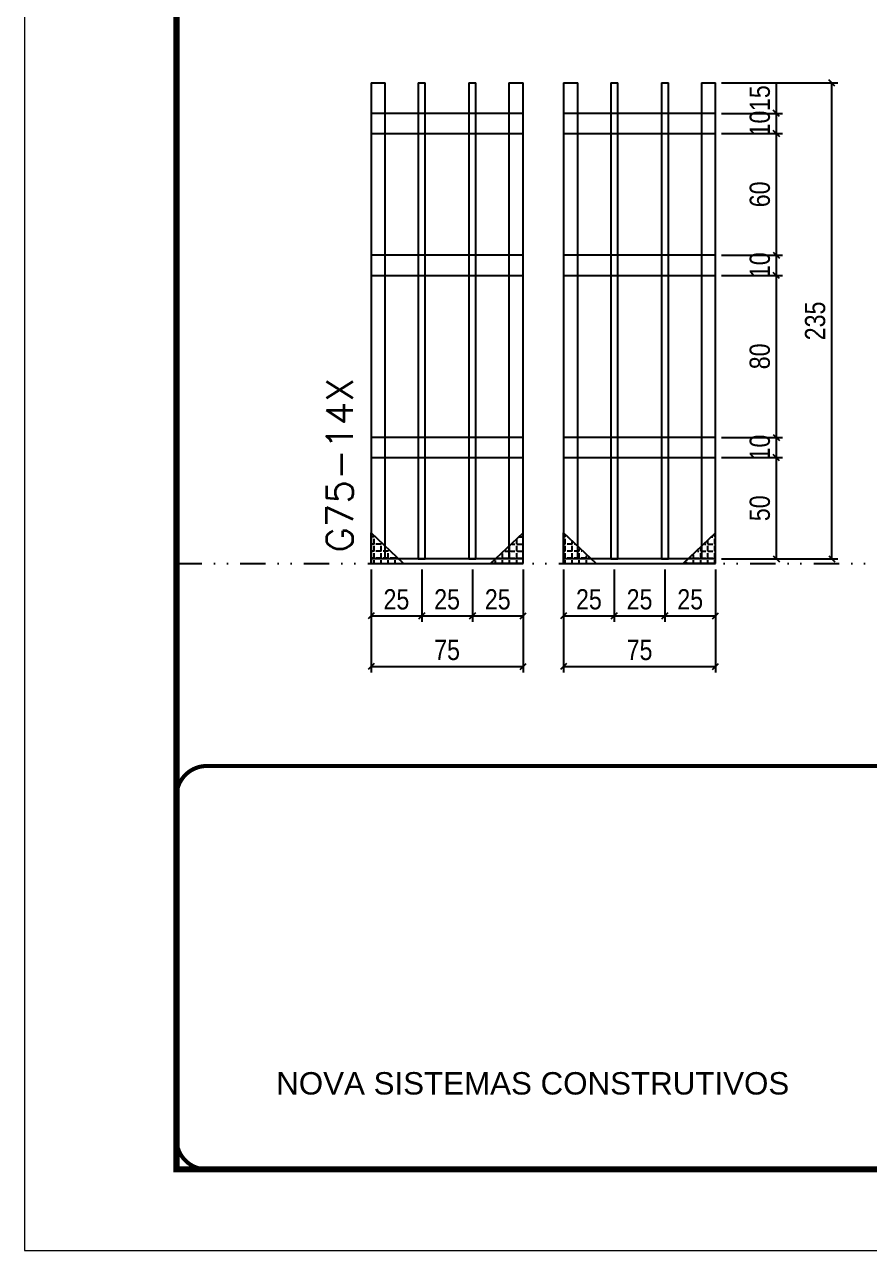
# Model space of a CAD drawing. Header units: millimetres. Extents: x 1945 to 8225, y 304 to 15137.
# Drawn here: x 5115 to 5532, y 1453 to 2058 of the extents above; entities that cross this region are included whole.
import ezdxf

# ---------------------------------------------------------------- set-up
doc = ezdxf.new("R2010")
doc.units = ezdxf.units.MM
for name, pattern in [('CONTINUO', [0]), ('DASHED', [0.75, 0.5, -0.25]), ('DIVIDE2', [0.625, 0.25, -0.125, 0, -0.125, 0, -0.125])]:
    doc.linetypes.add(name, pattern=pattern)
for name, color, linetype in [('COTA', 241, 'Continuous'), ('Nível', 160, 'Continuous'), ('SARR_2.2x10', 60, 'Continuous'), ('SARR_2.2x7', 40, 'Continuous'), ('SARR_3.5x7', 81, 'Continuous')]:
    doc.layers.add(name, color=color, linetype=linetype)
for name, color, linetype, lineweight in [('Folhas', 255, 'Continuous', 9), ('SARRAFO DE PRESSAO', 251, 'DASHED', 9), ('Texto Seção', 7, 'Continuous', 15)]:
    doc.layers.add(name, color=color, linetype=linetype, lineweight=lineweight)
doc.styles.add('ARIAL', font='arial.ttf')
doc.styles.add('COTA TECNICA', font='techl___.ttf', dxfattribs={"height": 10})
doc.styles.add('REGUA-120', font='ROMANS.shx', dxfattribs={"height": 15})
doc.dimstyles.new('PAINEL', dxfattribs={"dimtxt": 10, "dimasz": 3, "dimexe": 3, "dimexo": 3, "dimgap": 3, "dimtad": 1, "dimdec": 1, "dimzin": 12, "dimdsep": 46, "dimtxsty": 'COTA TECNICA', "dimblk1": 'OBLIQUE', "dimblk2": 'OBLIQUE', "dimsah": 1, "dimcen": 0.9, "dimclrd": 4, "dimclre": 4, "dimclrt": 240, "dimadec": 1, "dimazin": 3, "dimtfac": 1, "dimtdec": 1, "dimtmove": 0, "dimatfit": 3, "dimfxl": 1, "dimtolj": 1, "dimtzin": 12, "dimarcsym": 0})
doc.dimstyles.new('PAINEL-NOVA', dxfattribs={"dimtxt": 10, "dimasz": 3, "dimexe": 3, "dimexo": 3, "dimgap": 3, "dimtad": 1, "dimdec": 1, "dimzin": 12, "dimdsep": 46, "dimtxsty": 'COTA TECNICA', "dimblk1": 'OBLIQUE', "dimblk2": 'OBLIQUE', "dimsah": 1, "dimcen": 0.9, "dimclrd": 4, "dimclre": 4, "dimclrt": 240, "dimadec": 1, "dimazin": 3, "dimtfac": 1, "dimtdec": 1, "dimtix": 1, "dimtmove": 0, "dimatfit": 3, "dimfxl": 1, "dimtolj": 1, "dimtzin": 12, "dimarcsym": 0})
pattern_1 = [(0, (33507.324, 9366.3574), (0, 3.4925), [2.54, -0.9525]), (90, (33507.324, 9366.3574), (-3.4925, 2e-16), [2.54, -0.9525])]

# ---------------------------------------------------------------- blocks, each defined once
blk = doc.blocks.new('9999999999')
at = {"color": 30, "linetype": 'CONTINUO', "const_width": 2}
blk.add_lwpolyline([(99583.98, 34230.21), (99583.98, 34414.45, 0.414214), (99568.98, 34429.45), (98228.98, 34429.45, 0.414214), (98213.98, 34414.45), (98213.98, 34245.21, 0.414214), (98228.98, 34230.21), (99583.98, 34230.21)], format="xyb", dxfattribs=at)
at = {"layer": 'Folhas'}
blk.add_lwpolyline([(98138.98, 34190.21), (99623.98, 34190.21), (99623.98, 35240.21), (98138.98, 35240.21)], close=True, dxfattribs=at)
at = {"layer": 'Folhas', "color": 30, "const_width": 3}
blk.add_lwpolyline([(98213.98, 34230.21), (99583.98, 34230.21), (99583.98, 35200.21), (98213.98, 35200.21)], close=True, dxfattribs=at)
at = {"color": 7, "linetype": 'Continuous', "ltscale": 5, "style": 'ARIAL'}
blk.add_text('NOVA SISTEMAS CONSTRUTIVOS', height=11.0592, dxfattribs=at).set_placement((98263.19, 34267.21))
blk = doc.blocks.new('_Oblique')
at = {"color": 0, "linetype": 'ByBlock', "lineweight": -2}
blk.add_line((-0.5, -0.5), (0.5, 0.5), dxfattribs=at)
blk = doc.blocks.new('*D1376')
at = {"layer": 'COTA', "color": 4, "linetype": 'Continuous', "lineweight": -2, "ltscale": 30, "transparency": 16777216}
for p, q in [((5285.9, 1789.07), (5285.9, 1738.14)), ((5360.9, 1789.07), (5360.9, 1738.14)), ((5285.9, 1741.14), (5360.9, 1741.14))]:
    blk.add_line(p, q, dxfattribs=at)
at = {"layer": 'Defpoints', "color": 0, "linetype": 'Continuous', "ltscale": 30, "transparency": 16777216}
for p in [(5285.9, 1792.07), (5360.9, 1792.07), (5360.9, 1741.14)]:
    blk.add_point(p, dxfattribs=at)
at = {"layer": 'COTA', "color": 4, "linetype": 'Continuous', "lineweight": -2, "ltscale": 30, "transparency": 16777216, "xscale": 3, "yscale": 3, "zscale": 3, "rotation": 180}
blk.add_blockref('_Oblique', (5285.9, 1741.14), dxfattribs=at)
at = {"layer": 'COTA', "color": 4, "linetype": 'Continuous', "lineweight": -2, "ltscale": 30, "transparency": 16777216, "xscale": 3, "yscale": 3, "zscale": 3}
blk.add_blockref('_Oblique', (5360.9, 1741.14), dxfattribs=at)
at = {"layer": 'COTA', "color": 240, "linetype": 'Continuous', "ltscale": 30, "transparency": 16777216, "insert": (5323.4, 1749.25), "char_height": 10, "attachment_point": 5, "style": 'COTA TECNICA'}
blk.add_mtext('\\A1;75', dxfattribs=at)
blk = doc.blocks.new('*D1377')
at = {"layer": 'COTA', "color": 4, "linetype": 'Continuous', "lineweight": -2, "ltscale": 30, "transparency": 16777216}
for p, q in [((5285.9, 1789.07), (5285.9, 1763.14)), ((5310.9, 1789.07), (5310.9, 1763.14)), ((5285.9, 1766.14), (5310.9, 1766.14))]:
    blk.add_line(p, q, dxfattribs=at)
at = {"layer": 'Defpoints', "color": 0, "linetype": 'Continuous', "ltscale": 30, "transparency": 16777216}
for p in [(5285.9, 1792.07), (5310.9, 1792.07), (5310.9, 1766.14)]:
    blk.add_point(p, dxfattribs=at)
at = {"layer": 'COTA', "color": 4, "linetype": 'Continuous', "lineweight": -2, "ltscale": 30, "transparency": 16777216, "xscale": 3, "yscale": 3, "zscale": 3, "rotation": 180}
blk.add_blockref('_Oblique', (5285.9, 1766.14), dxfattribs=at)
at = {"layer": 'COTA', "color": 4, "linetype": 'Continuous', "lineweight": -2, "ltscale": 30, "transparency": 16777216, "xscale": 3, "yscale": 3, "zscale": 3}
blk.add_blockref('_Oblique', (5310.9, 1766.14), dxfattribs=at)
at = {"layer": 'COTA', "color": 240, "linetype": 'Continuous', "ltscale": 30, "transparency": 16777216, "insert": (5298.4, 1774.25), "char_height": 10, "attachment_point": 5, "style": 'COTA TECNICA'}
blk.add_mtext('\\A1;25', dxfattribs=at)
blk = doc.blocks.new('*D1378')
at = {"layer": 'COTA', "color": 4, "linetype": 'Continuous', "lineweight": -2, "ltscale": 30, "transparency": 16777216}
for p, q in [((5310.9, 1789.07), (5310.9, 1763.14)), ((5335.9, 1789.07), (5335.9, 1763.14)), ((5310.9, 1766.14), (5335.9, 1766.14))]:
    blk.add_line(p, q, dxfattribs=at)
at = {"layer": 'Defpoints', "color": 0, "linetype": 'Continuous', "ltscale": 30, "transparency": 16777216}
for p in [(5310.9, 1792.07), (5335.9, 1792.07), (5335.9, 1766.14)]:
    blk.add_point(p, dxfattribs=at)
at = {"layer": 'COTA', "color": 4, "linetype": 'Continuous', "lineweight": -2, "ltscale": 30, "transparency": 16777216, "xscale": 3, "yscale": 3, "zscale": 3, "rotation": 180}
blk.add_blockref('_Oblique', (5310.9, 1766.14), dxfattribs=at)
at = {"layer": 'COTA', "color": 4, "linetype": 'Continuous', "lineweight": -2, "ltscale": 30, "transparency": 16777216, "xscale": 3, "yscale": 3, "zscale": 3}
blk.add_blockref('_Oblique', (5335.9, 1766.14), dxfattribs=at)
at = {"layer": 'COTA', "color": 240, "linetype": 'Continuous', "ltscale": 30, "transparency": 16777216, "insert": (5323.4, 1774.25), "char_height": 10, "attachment_point": 5, "style": 'COTA TECNICA'}
blk.add_mtext('\\A1;25', dxfattribs=at)
blk = doc.blocks.new('*D1379')
at = {"layer": 'COTA', "color": 4, "linetype": 'Continuous', "lineweight": -2, "ltscale": 30, "transparency": 16777216}
for p, q in [((5335.9, 1789.07), (5335.9, 1763.14)), ((5360.9, 1789.07), (5360.9, 1763.14)), ((5335.9, 1766.14), (5360.9, 1766.14))]:
    blk.add_line(p, q, dxfattribs=at)
at = {"layer": 'Defpoints', "color": 0, "linetype": 'Continuous', "ltscale": 30, "transparency": 16777216}
for p in [(5335.9, 1792.07), (5360.9, 1792.07), (5360.9, 1766.14)]:
    blk.add_point(p, dxfattribs=at)
at = {"layer": 'COTA', "color": 4, "linetype": 'Continuous', "lineweight": -2, "ltscale": 30, "transparency": 16777216, "xscale": 3, "yscale": 3, "zscale": 3, "rotation": 180}
blk.add_blockref('_Oblique', (5335.9, 1766.14), dxfattribs=at)
at = {"layer": 'COTA', "color": 4, "linetype": 'Continuous', "lineweight": -2, "ltscale": 30, "transparency": 16777216, "xscale": 3, "yscale": 3, "zscale": 3}
blk.add_blockref('_Oblique', (5360.9, 1766.14), dxfattribs=at)
at = {"layer": 'COTA', "color": 240, "linetype": 'Continuous', "ltscale": 30, "transparency": 16777216, "insert": (5348.4, 1774.25), "char_height": 10, "attachment_point": 5, "style": 'COTA TECNICA'}
blk.add_mtext('\\A1;25', dxfattribs=at)
blk = doc.blocks.new('*D1380')
at = {"layer": 'COTA', "color": 4, "linetype": 'Continuous', "lineweight": -2, "ltscale": 30, "transparency": 16777216}
for p, q in [((5458.9, 1844.27), (5488.9, 1844.27)), ((5485.9, 1794.27), (5485.9, 1844.27)), ((5458.9, 1794.27), (5488.9, 1794.27))]:
    blk.add_line(p, q, dxfattribs=at)
at = {"layer": 'Defpoints', "color": 0, "linetype": 'Continuous', "ltscale": 30, "transparency": 16777216}
for p in [(5455.9, 1844.27), (5485.9, 1844.27), (5455.9, 1794.27)]:
    blk.add_point(p, dxfattribs=at)
at = {"layer": 'COTA', "color": 4, "linetype": 'Continuous', "lineweight": -2, "ltscale": 30, "transparency": 16777216, "xscale": 3, "yscale": 3, "zscale": 3}
for p, rotation in [((5485.9, 1844.27), 90), ((5485.9, 1794.27), 270)]:
    blk.add_blockref('_Oblique', p, dxfattribs=dict(at, rotation=rotation))
at = {"layer": 'COTA', "color": 240, "linetype": 'Continuous', "ltscale": 30, "transparency": 16777216, "insert": (5477.79, 1819.27), "char_height": 10, "attachment_point": 5, "rotation": 90, "style": 'COTA TECNICA'}
blk.add_mtext('\\A1;50', dxfattribs=at)
blk = doc.blocks.new('*D1381')
at = {"layer": 'COTA', "color": 4, "linetype": 'Continuous', "lineweight": -2, "ltscale": 30, "transparency": 16777216}
for p, q in [((5458.9, 1854.27), (5488.9, 1854.27)), ((5485.9, 1844.27), (5485.9, 1854.27)), ((5458.9, 1844.27), (5488.9, 1844.27))]:
    blk.add_line(p, q, dxfattribs=at)
at = {"layer": 'Defpoints', "color": 0, "linetype": 'Continuous', "ltscale": 30, "transparency": 16777216}
for p in [(5455.9, 1854.27), (5485.9, 1854.27), (5455.9, 1844.27)]:
    blk.add_point(p, dxfattribs=at)
at = {"layer": 'COTA', "color": 240, "linetype": 'Continuous', "ltscale": 30, "transparency": 16777216, "insert": (5477.8, 1849.27), "char_height": 10, "attachment_point": 5, "rotation": 90, "style": 'COTA TECNICA'}
blk.add_mtext('\\A1;10', dxfattribs=at)
blk = doc.blocks.new('*D1382')
at = {"layer": 'COTA', "color": 4, "linetype": 'Continuous', "lineweight": -2, "ltscale": 30, "transparency": 16777216}
for p, q in [((5458.9, 1934.27), (5488.9, 1934.27)), ((5485.9, 1854.27), (5485.9, 1934.27)), ((5458.9, 1854.27), (5488.9, 1854.27))]:
    blk.add_line(p, q, dxfattribs=at)
at = {"layer": 'Defpoints', "color": 0, "linetype": 'Continuous', "ltscale": 30, "transparency": 16777216}
for p in [(5455.9, 1934.27), (5485.9, 1934.27), (5455.9, 1854.27)]:
    blk.add_point(p, dxfattribs=at)
at = {"layer": 'COTA', "color": 4, "linetype": 'Continuous', "lineweight": -2, "ltscale": 30, "transparency": 16777216, "xscale": 3, "yscale": 3, "zscale": 3}
for p, rotation in [((5485.9, 1934.27), 90), ((5485.9, 1854.27), 270)]:
    blk.add_blockref('_Oblique', p, dxfattribs=dict(at, rotation=rotation))
at = {"layer": 'COTA', "color": 240, "linetype": 'Continuous', "ltscale": 30, "transparency": 16777216, "insert": (5477.77, 1894.27), "char_height": 10, "attachment_point": 5, "rotation": 90, "style": 'COTA TECNICA'}
blk.add_mtext('\\A1;80', dxfattribs=at)
blk = doc.blocks.new('*D1383')
at = {"layer": 'COTA', "color": 4, "linetype": 'Continuous', "lineweight": -2, "ltscale": 30, "transparency": 16777216}
for p, q in [((5458.9, 1944.27), (5488.9, 1944.27)), ((5485.9, 1934.27), (5485.9, 1944.27)), ((5458.9, 1934.27), (5488.9, 1934.27))]:
    blk.add_line(p, q, dxfattribs=at)
at = {"layer": 'Defpoints', "color": 0, "linetype": 'Continuous', "ltscale": 30, "transparency": 16777216}
for p in [(5455.9, 1944.27), (5485.9, 1944.27), (5455.9, 1934.27)]:
    blk.add_point(p, dxfattribs=at)
at = {"layer": 'COTA', "color": 240, "linetype": 'Continuous', "ltscale": 30, "transparency": 16777216, "insert": (5477.8, 1939.27), "char_height": 10, "attachment_point": 5, "rotation": 90, "style": 'COTA TECNICA'}
blk.add_mtext('\\A1;10', dxfattribs=at)
blk = doc.blocks.new('*D1384')
at = {"layer": 'COTA', "color": 4, "linetype": 'Continuous', "lineweight": -2, "ltscale": 30, "transparency": 16777216}
for p, q in [((5458.9, 2004.27), (5488.9, 2004.27)), ((5485.9, 1944.27), (5485.9, 2004.27)), ((5458.9, 1944.27), (5488.9, 1944.27))]:
    blk.add_line(p, q, dxfattribs=at)
at = {"layer": 'Defpoints', "color": 0, "linetype": 'Continuous', "ltscale": 30, "transparency": 16777216}
for p in [(5455.9, 2004.27), (5485.9, 2004.27), (5455.9, 1944.27)]:
    blk.add_point(p, dxfattribs=at)
at = {"layer": 'COTA', "color": 4, "linetype": 'Continuous', "lineweight": -2, "ltscale": 30, "transparency": 16777216, "xscale": 3, "yscale": 3, "zscale": 3}
for p, rotation in [((5485.9, 2004.27), 90), ((5485.9, 1944.27), 270)]:
    blk.add_blockref('_Oblique', p, dxfattribs=dict(at, rotation=rotation))
at = {"layer": 'COTA', "color": 240, "linetype": 'Continuous', "ltscale": 30, "transparency": 16777216, "insert": (5477.8, 1974.27), "char_height": 10, "attachment_point": 5, "rotation": 90, "style": 'COTA TECNICA'}
blk.add_mtext('\\A1;60', dxfattribs=at)
blk = doc.blocks.new('*D1385')
at = {"layer": 'COTA', "color": 4, "linetype": 'Continuous', "lineweight": -2, "ltscale": 30, "transparency": 16777216}
for p, q in [((5458.9, 2029.27), (5488.9, 2029.27)), ((5485.9, 2014.27), (5485.9, 2029.27)), ((5458.9, 2014.27), (5488.9, 2014.27))]:
    blk.add_line(p, q, dxfattribs=at)
at = {"layer": 'Defpoints', "color": 0, "linetype": 'Continuous', "ltscale": 30, "transparency": 16777216}
for p in [(5455.9, 2029.27), (5485.9, 2029.27), (5455.9, 2014.27)]:
    blk.add_point(p, dxfattribs=at)
at = {"layer": 'COTA', "color": 240, "linetype": 'Continuous', "ltscale": 30, "transparency": 16777216, "insert": (5477.79, 2021.77), "char_height": 10, "attachment_point": 5, "rotation": 90, "style": 'COTA TECNICA'}
blk.add_mtext('\\A1;15', dxfattribs=at)
blk = doc.blocks.new('*D1386')
at = {"layer": 'COTA', "color": 4, "linetype": 'Continuous', "lineweight": -2, "ltscale": 30, "transparency": 16777216}
for p, q in [((5380.9, 1789.07), (5380.9, 1738.14)), ((5455.9, 1789.07), (5455.9, 1738.14)), ((5380.9, 1741.14), (5455.9, 1741.14))]:
    blk.add_line(p, q, dxfattribs=at)
at = {"layer": 'Defpoints', "color": 0, "linetype": 'Continuous', "ltscale": 30, "transparency": 16777216}
for p in [(5380.9, 1792.07), (5455.9, 1792.07), (5455.9, 1741.14)]:
    blk.add_point(p, dxfattribs=at)
at = {"layer": 'COTA', "color": 4, "linetype": 'Continuous', "lineweight": -2, "ltscale": 30, "transparency": 16777216, "xscale": 3, "yscale": 3, "zscale": 3, "rotation": 180}
blk.add_blockref('_Oblique', (5380.9, 1741.14), dxfattribs=at)
at = {"layer": 'COTA', "color": 4, "linetype": 'Continuous', "lineweight": -2, "ltscale": 30, "transparency": 16777216, "xscale": 3, "yscale": 3, "zscale": 3}
blk.add_blockref('_Oblique', (5455.9, 1741.14), dxfattribs=at)
at = {"layer": 'COTA', "color": 240, "linetype": 'Continuous', "ltscale": 30, "transparency": 16777216, "insert": (5418.4, 1749.25), "char_height": 10, "attachment_point": 5, "style": 'COTA TECNICA'}
blk.add_mtext('\\A1;75', dxfattribs=at)
blk = doc.blocks.new('*D1387')
at = {"layer": 'COTA', "color": 4, "linetype": 'Continuous', "lineweight": -2, "ltscale": 30, "transparency": 16777216}
for p, q in [((5380.9, 1789.07), (5380.9, 1763.14)), ((5405.9, 1789.07), (5405.9, 1763.14)), ((5380.9, 1766.14), (5405.9, 1766.14))]:
    blk.add_line(p, q, dxfattribs=at)
at = {"layer": 'Defpoints', "color": 0, "linetype": 'Continuous', "ltscale": 30, "transparency": 16777216}
for p in [(5380.9, 1792.07), (5405.9, 1792.07), (5405.9, 1766.14)]:
    blk.add_point(p, dxfattribs=at)
at = {"layer": 'COTA', "color": 4, "linetype": 'Continuous', "lineweight": -2, "ltscale": 30, "transparency": 16777216, "xscale": 3, "yscale": 3, "zscale": 3, "rotation": 180}
blk.add_blockref('_Oblique', (5380.9, 1766.14), dxfattribs=at)
at = {"layer": 'COTA', "color": 4, "linetype": 'Continuous', "lineweight": -2, "ltscale": 30, "transparency": 16777216, "xscale": 3, "yscale": 3, "zscale": 3}
blk.add_blockref('_Oblique', (5405.9, 1766.14), dxfattribs=at)
at = {"layer": 'COTA', "color": 240, "linetype": 'Continuous', "ltscale": 30, "transparency": 16777216, "insert": (5393.4, 1774.25), "char_height": 10, "attachment_point": 5, "style": 'COTA TECNICA'}
blk.add_mtext('\\A1;25', dxfattribs=at)
blk = doc.blocks.new('*D1388')
at = {"layer": 'COTA', "color": 4, "linetype": 'Continuous', "lineweight": -2, "ltscale": 30, "transparency": 16777216}
for p, q in [((5405.9, 1789.07), (5405.9, 1763.14)), ((5430.9, 1789.07), (5430.9, 1763.14)), ((5405.9, 1766.14), (5430.9, 1766.14))]:
    blk.add_line(p, q, dxfattribs=at)
at = {"layer": 'Defpoints', "color": 0, "linetype": 'Continuous', "ltscale": 30, "transparency": 16777216}
for p in [(5405.9, 1792.07), (5430.9, 1792.07), (5430.9, 1766.14)]:
    blk.add_point(p, dxfattribs=at)
at = {"layer": 'COTA', "color": 4, "linetype": 'Continuous', "lineweight": -2, "ltscale": 30, "transparency": 16777216, "xscale": 3, "yscale": 3, "zscale": 3, "rotation": 180}
blk.add_blockref('_Oblique', (5405.9, 1766.14), dxfattribs=at)
at = {"layer": 'COTA', "color": 4, "linetype": 'Continuous', "lineweight": -2, "ltscale": 30, "transparency": 16777216, "xscale": 3, "yscale": 3, "zscale": 3}
blk.add_blockref('_Oblique', (5430.9, 1766.14), dxfattribs=at)
at = {"layer": 'COTA', "color": 240, "linetype": 'Continuous', "ltscale": 30, "transparency": 16777216, "insert": (5418.4, 1774.25), "char_height": 10, "attachment_point": 5, "style": 'COTA TECNICA'}
blk.add_mtext('\\A1;25', dxfattribs=at)
blk = doc.blocks.new('*D1389')
at = {"layer": 'COTA', "color": 4, "linetype": 'Continuous', "lineweight": -2, "ltscale": 30, "transparency": 16777216}
for p, q in [((5430.9, 1789.07), (5430.9, 1763.14)), ((5455.9, 1789.07), (5455.9, 1763.14)), ((5430.9, 1766.14), (5455.9, 1766.14))]:
    blk.add_line(p, q, dxfattribs=at)
at = {"layer": 'Defpoints', "color": 0, "linetype": 'Continuous', "ltscale": 30, "transparency": 16777216}
for p in [(5430.9, 1792.07), (5455.9, 1792.07), (5455.9, 1766.14)]:
    blk.add_point(p, dxfattribs=at)
at = {"layer": 'COTA', "color": 4, "linetype": 'Continuous', "lineweight": -2, "ltscale": 30, "transparency": 16777216, "xscale": 3, "yscale": 3, "zscale": 3, "rotation": 180}
blk.add_blockref('_Oblique', (5430.9, 1766.14), dxfattribs=at)
at = {"layer": 'COTA', "color": 4, "linetype": 'Continuous', "lineweight": -2, "ltscale": 30, "transparency": 16777216, "xscale": 3, "yscale": 3, "zscale": 3}
blk.add_blockref('_Oblique', (5455.9, 1766.14), dxfattribs=at)
at = {"layer": 'COTA', "color": 240, "linetype": 'Continuous', "ltscale": 30, "transparency": 16777216, "insert": (5443.4, 1774.25), "char_height": 10, "attachment_point": 5, "style": 'COTA TECNICA'}
blk.add_mtext('\\A1;25', dxfattribs=at)
blk = doc.blocks.new('GRA-D2')
at = {"layer": 'SARR_2.2x10'}
h = blk.add_hatch(dxfattribs=at)
h.set_pattern_fill('ANGLE', color=256, scale=0.5)
h.set_pattern_definition(pattern_1)
h.paths.add_polyline_path([(-7, 8), (0, 15), (0, 2.2), (-7, 2.2)])
h = blk.add_hatch(dxfattribs=at)
h.set_pattern_fill('ANGLE', color=256, scale=0.5)
h.set_pattern_definition(pattern_1)
h.paths.add_polyline_path([(-7, 8), (-7, 2.2), (-12.8, 2.2)])
h = blk.add_hatch(dxfattribs=at)
h.set_pattern_fill('ANGLE', color=256, scale=0.5)
h.set_pattern_definition(pattern_1)
h.paths.add_polyline_path([(-12.8, 2.2), (0, 2.2), (0, 0), (-15, 0)])
for p, q in [((-16, 0), (0, 15)), ((0, 0), (0, 15)), ((0, 0), (-16, 0))]:
    blk.add_line(p, q, dxfattribs=at)
at = {"layer": 'SARR_2.2x7'}
blk.add_line((0, 0), (0, 2.2), dxfattribs=at)
blk = doc.blocks.new('GRA-E2')
at = {"layer": 'SARR_2.2x7', "linetype": 'Continuous', "ltscale": 30, "xscale": -1}
blk.add_blockref('GRA-D2', (0, 0), dxfattribs=at)
blk = doc.blocks.new('*D1855')
at = {"layer": 'COTA', "color": 4, "lineweight": -2, "transparency": 16777216}
for p, q in [((5458.9, 2029.27), (5516.3, 2029.27)), ((5513.3, 1794.27), (5513.3, 2029.27)), ((5458.9, 1794.27), (5516.3, 1794.27))]:
    blk.add_line(p, q, dxfattribs=at)
at = {"layer": 'Defpoints', "color": 0, "transparency": 16777216}
for p in [(5455.9, 2029.27), (5513.3, 2029.27), (5455.9, 1794.27)]:
    blk.add_point(p, dxfattribs=at)
at = {"layer": 'COTA', "color": 4, "lineweight": -2, "transparency": 16777216, "xscale": 3, "yscale": 3, "zscale": 3}
for p, rotation in [((5513.3, 2029.27), 90), ((5513.3, 1794.27), 270)]:
    blk.add_blockref('_Oblique', p, dxfattribs=dict(at, rotation=rotation))
at = {"layer": 'COTA', "color": 240, "transparency": 16777216, "insert": (5505.08, 1911.77), "char_height": 10, "attachment_point": 5, "rotation": 90, "style": 'COTA TECNICA'}
blk.add_mtext('\\A1;235', dxfattribs=at)
blk = doc.blocks.new('*D1865')
at = {"layer": 'COTA', "color": 4, "lineweight": -2, "transparency": 16777216}
for p, q in [((5458.9, 2014.27), (5488.9, 2014.27)), ((5485.9, 2004.27), (5485.9, 2014.27)), ((5458.9, 2004.27), (5488.9, 2004.27))]:
    blk.add_line(p, q, dxfattribs=at)
at = {"layer": 'Defpoints', "color": 0, "transparency": 16777216}
for p in [(5455.9, 2014.27), (5485.9, 2014.27), (5455.9, 2004.27)]:
    blk.add_point(p, dxfattribs=at)
at = {"layer": 'COTA', "color": 4, "lineweight": -2, "transparency": 16777216, "xscale": 3, "yscale": 3, "zscale": 3}
for p, rotation in [((5485.9, 2014.27), 90), ((5485.9, 2004.27), 270)]:
    blk.add_blockref('_Oblique', p, dxfattribs=dict(at, rotation=rotation))
at = {"layer": 'COTA', "color": 240, "transparency": 16777216, "insert": (5477.8, 2009.27), "char_height": 10, "attachment_point": 5, "rotation": 90, "style": 'COTA TECNICA'}
blk.add_mtext('\\A1;10', dxfattribs=at)

msp = doc.modelspace()

# ---------------------------------------------------------------- linework, layer by layer
at = {"layer": 'Nível', "color": 4, "linetype": 'DIVIDE2', "ltscale": 50}
msp.add_line((5189.86, 1792.07), (6559.86, 1792.07), dxfattribs=at)
at = {"layer": 'SARR_2.2x10', "linetype": 'Continuous', "ltscale": 30}
for p, q in [((5360.9, 2014.27), (5285.9, 2014.27)), ((5285.9, 2014.27), (5285.9, 2004.27)), ((5360.9, 2004.27), (5360.9, 2014.27)), ((5455.9, 2014.27), (5380.9, 2014.27)), ((5380.9, 2014.27), (5380.9, 2004.27)), ((5455.9, 2004.27), (5455.9, 2014.27)), ((5285.9, 2004.27), (5360.9, 2004.27)), ((5380.9, 2004.27), (5455.9, 2004.27)), ((5360.9, 1944.27), (5285.9, 1944.27)), ((5285.9, 1944.27), (5285.9, 1934.27)), ((5360.9, 1934.27), (5360.9, 1944.27)), ((5455.9, 1944.27), (5380.9, 1944.27)), ((5380.9, 1944.27), (5380.9, 1934.27)), ((5455.9, 1934.27), (5455.9, 1944.27)), ((5285.9, 1934.27), (5360.9, 1934.27)), ((5380.9, 1934.27), (5455.9, 1934.27)), ((5360.9, 1854.27), (5285.9, 1854.27)), ((5285.9, 1854.27), (5285.9, 1844.27)), ((5360.9, 1844.27), (5360.9, 1854.27)), ((5455.9, 1854.27), (5380.9, 1854.27)), ((5380.9, 1854.27), (5380.9, 1844.27)), ((5455.9, 1844.27), (5455.9, 1854.27)), ((5285.9, 1844.27), (5360.9, 1844.27)), ((5380.9, 1844.27), (5455.9, 1844.27))]:
    msp.add_line(p, q, dxfattribs=at)
at = {"layer": 'SARR_2.2x7', "linetype": 'Continuous', "ltscale": 30}
for p, q in [((5285.9, 2029.27), (5285.9, 1792.07)), ((5285.9, 2029.27), (5292.9, 2029.27)), ((5292.9, 1794.27), (5292.9, 2029.27)), ((5353.9, 2029.27), (5353.9, 1794.27)), ((5353.9, 2029.27), (5360.9, 2029.27)), ((5360.9, 1792.07), (5360.9, 2029.27)), ((5380.9, 2029.27), (5380.9, 1792.07)), ((5380.9, 2029.27), (5387.9, 2029.27)), ((5387.9, 1794.27), (5387.9, 2029.27)), ((5448.9, 2029.27), (5448.9, 1794.27)), ((5448.9, 2029.27), (5455.9, 2029.27)), ((5455.9, 1794.27), (5455.9, 2029.27)), ((5292.9, 2014.27), (5285.9, 2014.27)), ((5360.9, 2014.27), (5353.9, 2014.27)), ((5387.9, 2014.27), (5380.9, 2014.27)), ((5455.9, 2014.27), (5448.9, 2014.27)), ((5360.9, 1794.27), (5285.9, 1794.27)), ((5285.9, 1792.07), (5360.9, 1792.07)), ((5455.9, 1794.27), (5380.9, 1794.27)), ((5380.9, 1792.07), (5455.9, 1792.07))]:
    msp.add_line(p, q, dxfattribs=at)
at = {"layer": 'SARR_3.5x7', "linetype": 'Continuous', "ltscale": 30}
for p, q in [((5309.15, 2029.27), (5309.15, 1794.27)), ((5309.15, 2029.27), (5312.65, 2029.27)), ((5312.65, 1794.27), (5312.65, 2029.27)), ((5334.15, 2029.27), (5334.15, 1794.27)), ((5334.15, 2029.27), (5337.65, 2029.27)), ((5337.65, 1794.27), (5337.65, 2029.27)), ((5404.15, 2029.27), (5404.15, 1794.27)), ((5404.15, 2029.27), (5407.65, 2029.27)), ((5407.65, 1794.27), (5407.65, 2029.27)), ((5429.15, 2029.27), (5429.15, 1794.27)), ((5429.15, 2029.27), (5432.65, 2029.27)), ((5432.65, 1794.27), (5432.65, 2029.27)), ((5312.65, 2014.27), (5309.15, 2014.27)), ((5337.65, 2014.27), (5334.15, 2014.27)), ((5407.65, 2014.27), (5404.15, 2014.27)), ((5432.65, 2014.27), (5429.15, 2014.27)), ((5309.15, 1794.27), (5312.65, 1794.27)), ((5334.15, 1794.27), (5337.65, 1794.27)), ((5404.15, 1794.27), (5407.65, 1794.27)), ((5429.15, 1794.27), (5432.65, 1794.27))]:
    msp.add_line(p, q, dxfattribs=at)

# ---------------------------------------------------------------- block references
at = {"layer": 'SARR_2.2x7', "linetype": 'Continuous', "ltscale": 30}
for name, p in [('GRA-E2', (5285.9, 1792.07)), ('GRA-D2', (5360.9, 1792.07)), ('GRA-E2', (5380.9, 1792.07)), ('GRA-D2', (5455.9, 1792.07))]:
    msp.add_blockref(name, p, dxfattribs=at)
at = {"layer": 'SARRAFO DE PRESSAO', "color": 6, "linetype": 'ByBlock'}
msp.add_blockref('9999999999', (-93024.12, -32737.42), dxfattribs=at)

# ---------------------------------------------------------------- texts
at = {"layer": 'Texto Seção', "style": 'REGUA-120', "width": 1.05}
msp.add_text('G75-14X', height=13, rotation=90, dxfattribs=at).set_placement((5276.96, 1797.56))

# ---------------------------------------------------------------- dimensions: what is measured, and where the dimension line sits
at = {"layer": 'COTA'}
dim = msp.add_linear_dim(base=(5513.3, 2029.27), p1=(5455.9, 1794.27), p2=(5455.9, 2029.27), angle=90, dimstyle='PAINEL', dxfattribs=at)
dim.commit()
dim.dimension.update_dxf_attribs({"geometry": '*D1855', "text_midpoint": (5505.08, 1911.77)})
at = {"layer": 'COTA', "linetype": 'Continuous', "ltscale": 30}
for base, p1, p2, picture, middle in [((5485.9, 2029.27), (5455.9, 2014.27), (5455.9, 2029.27), '*D1385', (5477.79, 2021.77)), ((5485.9, 2004.27), (5455.9, 1944.27), (5455.9, 2004.27), '*D1384', (5477.8, 1974.27)), ((5485.9, 1944.27), (5455.9, 1934.27), (5455.9, 1944.27), '*D1383', (5477.8, 1939.27)), ((5485.9, 1934.27), (5455.9, 1854.27), (5455.9, 1934.27), '*D1382', (5477.77, 1894.27)), ((5485.9, 1854.27), (5455.9, 1844.27), (5455.9, 1854.27), '*D1381', (5477.8, 1849.27)), ((5485.9, 1844.27), (5455.9, 1794.27), (5455.9, 1844.27), '*D1380', (5477.79, 1819.27))]:
    dim = msp.add_linear_dim(base=base, p1=p1, p2=p2, angle=90, dimstyle='PAINEL-NOVA', dxfattribs=at)
    dim.commit()
    dim.dimension.update_dxf_attribs({"geometry": picture, "text_midpoint": middle})
at = {"layer": 'COTA'}
dim = msp.add_linear_dim(base=(5485.9, 2014.27), p1=(5455.9, 2004.27), p2=(5455.9, 2014.27), angle=90, dimstyle='PAINEL', dxfattribs=at)
dim.commit()
dim.dimension.update_dxf_attribs({"geometry": '*D1865', "text_midpoint": (5485.9, 2009.27), "dimtype": 160})
at = {"layer": 'COTA', "linetype": 'Continuous', "ltscale": 30}
for base, p1, p2, picture, middle in [((5360.9, 1741.14), (5285.9, 1792.07), (5360.9, 1792.07), '*D1376', (5323.4, 1749.25)), ((5310.9, 1766.14), (5285.9, 1792.07), (5310.9, 1792.07), '*D1377', (5298.4, 1774.25)), ((5335.9, 1766.14), (5310.9, 1792.07), (5335.9, 1792.07), '*D1378', (5323.4, 1774.25)), ((5360.9, 1766.14), (5335.9, 1792.07), (5360.9, 1792.07), '*D1379', (5348.4, 1774.25)), ((5455.9, 1741.14), (5380.9, 1792.07), (5455.9, 1792.07), '*D1386', (5418.4, 1749.25)), ((5405.9, 1766.14), (5380.9, 1792.07), (5405.9, 1792.07), '*D1387', (5393.4, 1774.25)), ((5430.9, 1766.14), (5405.9, 1792.07), (5430.9, 1792.07), '*D1388', (5418.4, 1774.25)), ((5455.9, 1766.14), (5430.9, 1792.07), (5455.9, 1792.07), '*D1389', (5443.4, 1774.25))]:
    dim = msp.add_linear_dim(base=base, p1=p1, p2=p2, dimstyle='PAINEL-NOVA', dxfattribs=at)
    dim.commit()
    dim.dimension.update_dxf_attribs({"geometry": picture, "text_midpoint": middle})

doc.saveas('drawing.dxf')
